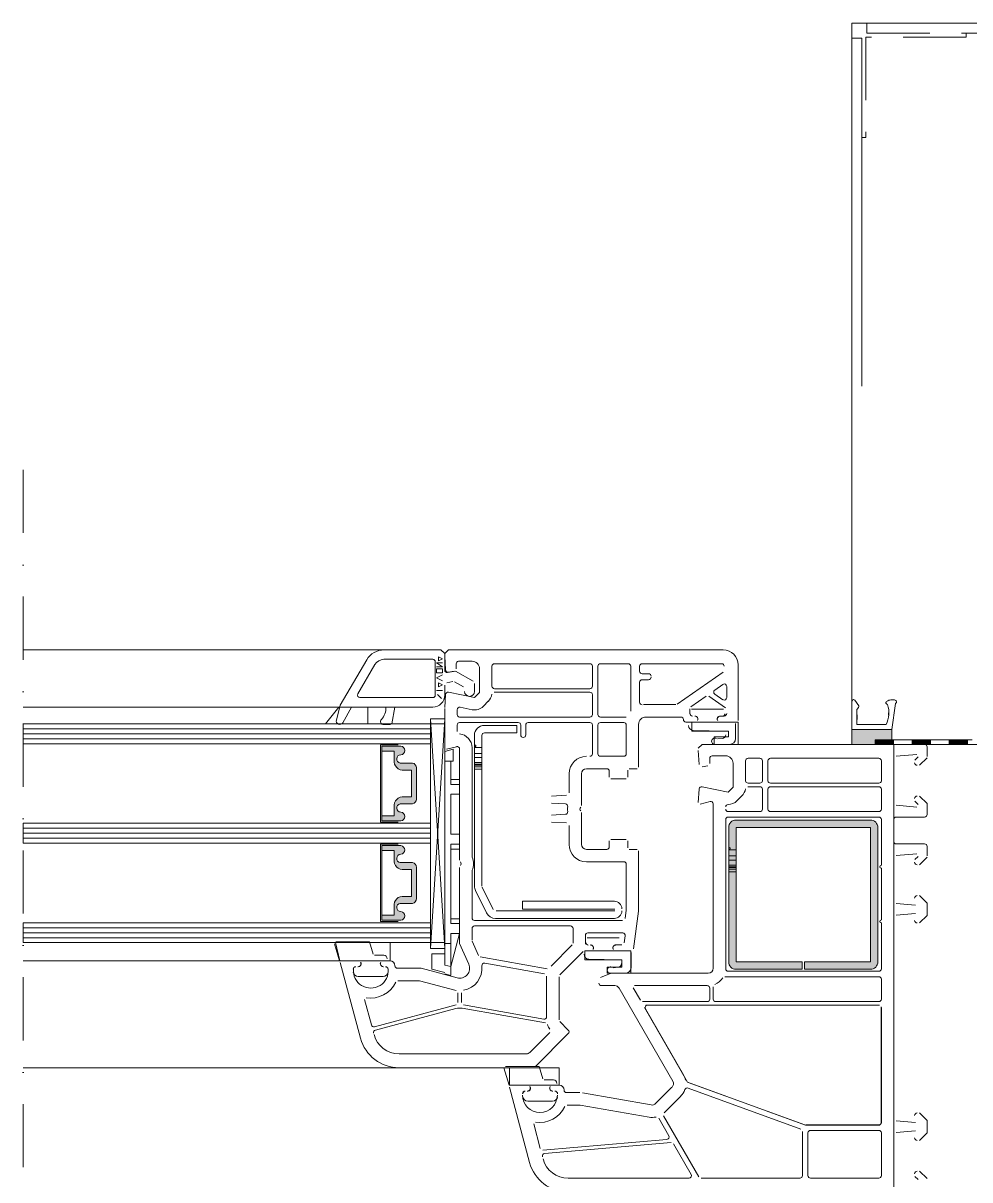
# Model space of a CAD drawing. Header units: millimetres. Extents: x 3821 to 11066, y 2483 to 4339.
# Drawn here: x 9622.9 to 9813.3, y 2650.7 to 2883.2 of the extents above; entities that cross this region are included whole.
import ezdxf

# ---------------------------------------------------------------- set-up
doc = ezdxf.new("R2010")
doc.units = ezdxf.units.MM
doc.linetypes.add('IMPORT-DASHDOT _2_', pattern=[25.4, 12.7, -6.35, 0, -6.35])
doc.linetypes.add('IMPORT-DASHED', pattern=[19.05, 12.7, -6.35])
for name, color, linetype, lineweight in [('202030346_dwg', 8, 'Continuous', 18), ('A-DETL', 90, 'Continuous', 18), ('A-DETL-GENF', 92, 'Continuous', 18), ('A-DETL-THIN', 151, 'Continuous', 18), ('PROFIL_PLAST', 2, 'Continuous', 18), ('TESNENI', 3, 'Continuous', 18)]:
    doc.layers.add(name, color=color, linetype=linetype, lineweight=lineweight)

# ---------------------------------------------------------------- blocks, each defined once
blk = doc.blocks.new('202030346_dwg_A$C07166E81-2087296-Okno _ Ostění')
at = {"layer": 'TESNENI'}
blk.add_hatch(color=256, dxfattribs=at).paths.add_polyline_path([(6, 0), (9, 0), (9, 8), (6, 8)])
at = {"layer": 'PROFIL_PLAST'}
for p, q in [((0, 0.34), (0, 0.3)), ((1.23, 1.37), (0.13, 0.59)), ((1.92, 1.07), (1.6, 1.35)), ((6, 0), (6.2, 0))]:
    blk.add_line(p, q, dxfattribs=at)
at = {"layer": 'PROFIL_PLAST', "flags": 128}
for points in [[(0.98, 7.19), (0.93, 7.05), (0.86, 6.94), (0.78, 6.86), (0.68, 6.83), (0.59, 6.83), (0.49, 6.88), (0.39, 6.96), (0.3, 7.08), (0.22, 7.23), (0.14, 7.4), (0.09, 7.6), (0.05, 7.8), (0.03, 8.01), (0.02, 8.21), (0.04, 8.41), (0.07, 8.58), (0.13, 8.73), (0.19, 8.85), (0.27, 8.93), (0.36, 8.98), (0.46, 8.98), (0.56, 8.95), (0.66, 8.87), (0.75, 8.76), (6, 8), (6, 0), (0.3, 0)], [(2.61, 7.43), (2.66, 7.33), (2.71, 7.43)], [(2.91, 7.42), (2.86, 7.32), (2.81, 7.43)], [(3, 7.42), (3.05, 7.31), (3.1, 7.41)], [(5, 6.87), (5, 1), (2.11, 1)], [(3.16, 1), (3.11, 1.1), (3.06, 1)], [(3.26, 1), (3.31, 1.1), (3.36, 1)], [(3.56, 1), (3.51, 1.1), (3.46, 1)], [(3.66, 1), (3.71, 1.1), (3.76, 1)], [(3.96, 1), (3.91, 1.1), (3.86, 1)]]:
    blk.add_lwpolyline(points, dxfattribs=at)
at = {"layer": 'PROFIL_PLAST'}
for centre, radius, start, end in [((2.59, 1.94), 5.49, 63.9329, 106.9746), ((0.3, 0.34), 0.3, 125.1572, 180), ((0.3, 0.3), 0.3, 180, 270), ((1.4, 1.12), 0.3, 49.2443, 125.1572), ((2.11, 1.3), 0.3, 229.2443, 270)]:
    blk.add_arc(centre, radius, start, end, dxfattribs=at)
at = {"layer": 'TESNENI', "flags": 128}
blk.add_lwpolyline([(6, 8), (8.99, 8), (8.99, 0), (6, 0)], dxfattribs=at)

msp = doc.modelspace()

# ---------------------------------------------------------------- hatches: boundary and pattern name
at = {"layer": 'A-DETL-GENF'}
for color, points in [(3, [(9698.87, 2722.86), (9699.28, 2722.99), (9699.58, 2723.31), (9699.69, 2723.73), (9699.58, 2724.15), (9699.28, 2724.46), (9698.31, 2724.83), (9698.1, 2725.18), (9698.08, 2725.59), (9698.25, 2725.95), (9698.58, 2726.2), (9698.77, 2726.25), (9701.22, 2726.25), (9701.64, 2726.43), (9701.93, 2726.78), (9702.03, 2727.22), (9702, 2733.72), (9701.8, 2734.13), (9701.44, 2734.4), (9701.22, 2734.47), (9698.58, 2734.52), (9698.25, 2734.76), (9698.08, 2735.13), (9698.1, 2735.54), (9698.31, 2735.89), (9698.67, 2736.09), (9698.87, 2736.12), (9699.28, 2736.25), (9699.58, 2736.57), (9699.69, 2736.99), (9699.58, 2737.41), (9699.28, 2737.72), (9698.87, 2737.86), (9695.08, 2737.86), (9695.08, 2736.86), (9697.58, 2736.86), (9697.57, 2734.64), (9697.65, 2734.24), (9697.82, 2733.88), (9698.07, 2733.56), (9698.38, 2733.31), (9698.75, 2733.14), (9699.15, 2733.05), (9701.03, 2733.07), (9701.03, 2727.65), (9699.15, 2727.66), (9698.75, 2727.58), (9698.38, 2727.41), (9698.07, 2727.16), (9697.82, 2726.84), (9697.62, 2726.32), (9697.57, 2726.08), (9697.58, 2725.68), (9697.58, 2723.86), (9695.08, 2723.86), (9695.08, 2722.86), (9695.22, 2722.86)]), (7, [(9793.31, 2693.01), (9793.69, 2693.06), (9794.06, 2693.21), (9794.37, 2693.45), (9794.61, 2693.76), (9794.76, 2694.12), (9794.81, 2694.51), (9794.76, 2721.9), (9794.61, 2722.26), (9794.37, 2722.57), (9794.06, 2722.81), (9793.69, 2722.96), (9793.31, 2723.01), (9765.92, 2722.96), (9765.56, 2722.81), (9765.25, 2722.57), (9765.01, 2722.26), (9764.86, 2721.9), (9764.81, 2721.51), (9764.86, 2694.12), (9765.01, 2693.76), (9765.25, 2693.45), (9765.56, 2693.21), (9765.92, 2693.06), (9766.31, 2693.01), (9779.56, 2693.01), (9779.56, 2694.51), (9766.31, 2694.51), (9766.31, 2721.51), (9793.31, 2721.51), (9793.31, 2694.51), (9780.06, 2694.51), (9780.06, 2693.01), (9789.9, 2693.01)]), (3, [(9698.87, 2702.86), (9699.28, 2702.99), (9699.58, 2703.31), (9699.69, 2703.73), (9699.58, 2704.15), (9699.28, 2704.46), (9698.31, 2704.83), (9698.1, 2705.18), (9698.08, 2705.59), (9698.25, 2705.95), (9698.58, 2706.2), (9698.77, 2706.25), (9701.22, 2706.25), (9701.64, 2706.43), (9701.93, 2706.78), (9702.03, 2707.22), (9702, 2713.72), (9701.8, 2714.13), (9701.44, 2714.4), (9701.22, 2714.47), (9698.58, 2714.52), (9698.25, 2714.76), (9698.08, 2715.13), (9698.1, 2715.54), (9698.31, 2715.89), (9698.67, 2716.09), (9698.87, 2716.12), (9699.28, 2716.25), (9699.58, 2716.57), (9699.69, 2716.99), (9699.58, 2717.41), (9699.28, 2717.72), (9698.87, 2717.86), (9695.08, 2717.86), (9695.08, 2716.86), (9697.58, 2716.86), (9697.57, 2714.64), (9697.65, 2714.24), (9697.82, 2713.88), (9698.07, 2713.56), (9698.38, 2713.31), (9698.75, 2713.14), (9699.15, 2713.05), (9701.03, 2713.07), (9701.03, 2707.65), (9699.15, 2707.66), (9698.75, 2707.58), (9698.38, 2707.41), (9698.07, 2707.16), (9697.82, 2706.84), (9697.65, 2706.48), (9697.57, 2706.08), (9697.58, 2705.68), (9697.58, 2703.86), (9695.08, 2703.86), (9695.08, 2702.86)])]:
    msp.add_hatch(color=color, dxfattribs=at).paths.add_polyline_path(points)

# ---------------------------------------------------------------- linework, layer by layer
at = {"layer": 'A-DETL'}
for p, q in [((10183.71, 2883.22), (9789.59, 2883.22)), ((9789.59, 2883.22), (9789.59, 2738.22)), ((9789.59, 2746.92), (9789.59, 2883.22)), ((9789.59, 2883.22), (10183.71, 2883.22)), ((9812.59, 2881.22), (9862.59, 2881.22)), ((9791.59, 2880.22), (9791.59, 2810.22)), ((9695.5, 2757.22), (9622.94, 2757.22)), ((9706.96, 2757.22), (9695.5, 2757.22)), ((9706.96, 2757.22), (9695.5, 2757.22)), ((9706.46, 2755.02), (9706.46, 2755.82)), ((9706.46, 2755.82), (9707.24, 2755.42)), ((9707.71, 2756.47), (9706.96, 2757.22)), ((9707.71, 2756.47), (9706.96, 2757.22)), ((9708.46, 2757.22), (9707.71, 2756.47)), ((9708.46, 2757.22), (9707.71, 2756.47)), ((9707.71, 2753.17), (9707.71, 2756.47)), ((9707.71, 2753.17), (9707.71, 2756.47)), ((9707.71, 2755.97), (9707.89, 2753.18)), ((9707.71, 2755.97), (9707.89, 2753.18)), ((9763.71, 2757.22), (9708.46, 2757.22)), ((9763.71, 2757.22), (9708.46, 2757.22)), ((9692.05, 2755.23), (9686.72, 2746.12)), ((9692.05, 2755.23), (9686.72, 2746.12)), ((9693.69, 2754.28), (9690.24, 2748.37)), ((9705.31, 2755.32), (9695.5, 2755.32)), ((9705.81, 2748.13), (9705.81, 2754.82)), ((9707.24, 2753.82), (9706.07, 2754.62)), ((9706.07, 2754.62), (9707.24, 2754.62)), ((9706.07, 2753.82), (9707.24, 2753.82)), ((9707.24, 2753.43), (9706.07, 2753.43)), ((9706.07, 2753.43), (9706.07, 2752.63)), ((9707.24, 2755.42), (9706.46, 2755.02)), ((9707.24, 2752.63), (9707.24, 2753.43)), ((9710.01, 2753.41), (9710.01, 2754.42)), ((9710.01, 2753.41), (9710.01, 2754.42)), ((9710.51, 2754.92), (9713.21, 2754.92)), ((9710.51, 2754.92), (9713.21, 2754.92)), ((9714.71, 2753.42), (9714.71, 2748.64)), ((9714.71, 2753.42), (9714.71, 2748.64)), ((9717.21, 2753.92), (9717.21, 2749.92)), ((9736.91, 2754.42), (9717.71, 2754.42)), ((9737.41, 2749.92), (9737.41, 2753.92)), ((9738.51, 2753.92), (9738.51, 2744.22)), ((9744.61, 2754.42), (9739.01, 2754.42)), ((9745.11, 2744.92), (9745.11, 2753.92)), ((9746.91, 2753.92), (9746.91, 2752.92)), ((9763.41, 2754.42), (9747.41, 2754.42)), ((9766.71, 2743.02), (9766.71, 2754.22)), ((9766.71, 2743.02), (9766.71, 2754.22)), ((9706.07, 2752.63), (9707.24, 2752.63)), ((9706.07, 2751.6), (9707.24, 2752.22)), ((9707.24, 2750.99), (9706.07, 2751.6)), ((9709.91, 2752.97), (9708.29, 2752.68)), ((9709.91, 2752.97), (9708.29, 2752.68)), ((9708.48, 2752.72), (9709.59, 2752.92)), ((9708.48, 2752.72), (9709.59, 2752.92)), ((9713.46, 2750.92), (9709.91, 2752.97)), ((9713.46, 2750.92), (9709.91, 2752.97)), ((9747.41, 2752.42), (9748.71, 2752.42)), ((9748.71, 2751.22), (9747.41, 2751.22)), ((9754.46, 2746.31), (9763.69, 2752.77)), ((9707.24, 2749.03), (9706.07, 2749.03)), ((9707.24, 2750.22), (9706.46, 2750.62)), ((9706.46, 2749.82), (9706.46, 2750.62)), ((9706.46, 2749.82), (9707.24, 2750.22)), ((9707.71, 2748.12), (9707.71, 2750.13)), ((9707.71, 2748.12), (9707.71, 2750.13)), ((9708.12, 2750.62), (9709.36, 2750.84)), ((9708.12, 2750.62), (9709.36, 2750.84)), ((9713.71, 2747.64), (9708.49, 2748.71)), ((9713.71, 2747.64), (9708.49, 2748.71)), ((9709.7, 2750.78), (9711.46, 2749.76)), ((9709.7, 2750.78), (9711.46, 2749.76)), ((9713.71, 2748.87), (9713.71, 2750.48)), ((9713.71, 2748.87), (9713.71, 2750.48)), ((9714.71, 2748.64), (9713.71, 2747.64)), ((9714.71, 2748.64), (9713.71, 2747.64)), ((9736.91, 2748.72), (9717.68, 2748.72)), ((9717.71, 2749.42), (9736.91, 2749.42)), ((9746.91, 2750.72), (9746.91, 2746.7)), ((9763.62, 2750.28), (9762.01, 2749.15)), ((9763.62, 2750.28), (9762.01, 2749.15)), ((9764.41, 2747.62), (9764.41, 2749.87)), ((9764.41, 2747.62), (9764.41, 2749.87)), ((9690.67, 2747.62), (9705.31, 2747.62)), ((9707.05, 2747.44), (9706.26, 2748.23)), ((9707.89, 2748.25), (9707.71, 2745.62)), ((9707.89, 2748.25), (9707.71, 2745.62)), ((9716.48, 2746.88), (9715.48, 2745.88)), ((9737.41, 2744.22), (9737.41, 2748.22)), ((9757.22, 2745.8), (9760.27, 2747.93)), ((9757.22, 2745.8), (9760.27, 2747.93)), ((9760.84, 2747.93), (9764.19, 2745.59)), ((9760.84, 2747.93), (9764.19, 2745.59)), ((9762.01, 2748.33), (9763.62, 2747.21)), ((9762.01, 2748.33), (9763.62, 2747.21)), ((9686.62, 2745.72), (9622.94, 2745.72)), ((9686.39, 2745.72), (9683.74, 2742.36)), ((9686.72, 2746.12), (9685.92, 2743.12)), ((9692.25, 2745.72), (9686.39, 2745.72)), ((9687.01, 2745.72), (9705.31, 2745.72)), ((9688.95, 2745.72), (9687.01, 2745.72)), ((9687.01, 2745.72), (9705.31, 2745.72)), ((9687.23, 2742.58), (9689, 2745.72)), ((9692.25, 2742.36), (9692.25, 2745.72)), ((9697.7, 2745.72), (9695.9, 2745.72)), ((9697.11, 2742.36), (9697.7, 2745.72)), ((9707.71, 2745.43), (9707.71, 2737.52)), ((9707.71, 2745.43), (9707.71, 2737.52)), ((9710.21, 2745.19), (9710.21, 2744.22)), ((9713.21, 2745.19), (9710.81, 2745.68)), ((9747.71, 2746.22), (9754.17, 2746.22)), ((9757.01, 2744.42), (9757.01, 2745.39)), ((9757.01, 2744.42), (9757.01, 2745.39)), ((9763.79, 2745.31), (9757.35, 2745.31)), ((9622.94, 2738.36), (9622.94, 2742.36)), ((9622.94, 2742.36), (9704.82, 2742.36)), ((9704.82, 2742.36), (9622.94, 2742.36)), ((9683.74, 2742.36), (9692.25, 2742.36)), ((9695.42, 2742.22), (9696.83, 2742.22)), ((9704.82, 2743.33), (9707.71, 2743.33)), ((9707.71, 2743.33), (9704.82, 2697.17)), ((9704.82, 2697.17), (9704.82, 2743.33)), ((9704.82, 2743.33), (9707.71, 2697.17)), ((9707.71, 2742.36), (9704.82, 2742.36)), ((9704.82, 2742.36), (9704.82, 2698.36)), ((9704.82, 2742.36), (9704.82, 2738.36)), ((9704.82, 2742.36), (9704.82, 2698.36)), ((9707.71, 2697.17), (9707.71, 2743.33)), ((9707.71, 2743.33), (9707.71, 2697.17)), ((9707.71, 2698.36), (9707.71, 2742.36)), ((9710.21, 2742.12), (9710.21, 2740.82)), ((9710.71, 2743.72), (9736.91, 2743.72)), ((9722.51, 2742.62), (9710.71, 2742.62)), ((9722.19, 2742.04), (9715.69, 2742.04)), ((9722.19, 2740.54), (9722.19, 2742.04)), ((9723.01, 2740.12), (9723.01, 2742.12)), ((9724.01, 2742.12), (9724.01, 2740.12)), ((9736.91, 2742.62), (9724.51, 2742.62)), ((9737.41, 2742.12), (9737.41, 2736.32)), ((9738.51, 2742.12), (9738.51, 2736.32)), ((9739.01, 2743.72), (9744.18, 2743.72)), ((9743.71, 2742.62), (9739.01, 2742.62)), ((9744.21, 2736.32), (9744.21, 2742.12)), ((9746.71, 2733.62), (9746.71, 2742.22)), ((9746.71, 2733.62), (9746.71, 2742.22)), ((9748.21, 2743.72), (9755.21, 2743.72)), ((9748.21, 2743.72), (9755.21, 2743.72)), ((9756.21, 2742.72), (9758.35, 2742.72)), ((9756.21, 2742.72), (9758.35, 2742.72)), ((9758.37, 2742.69), (9756.91, 2742.69)), ((9757.4, 2740.89), (9757.4, 2742.72)), ((9757.4, 2742.72), (9766.71, 2742.72)), ((9762.76, 2742.72), (9766.41, 2742.72)), ((9762.76, 2742.72), (9766.41, 2742.72)), ((9765.91, 2742.69), (9762.78, 2742.69)), ((9763.91, 2743.92), (9763.11, 2743.92)), ((9763.91, 2743.92), (9763.11, 2743.92)), ((9766.21, 2739.41), (9766.21, 2742.39)), ((9766.71, 2742.72), (9766.71, 2738.22)), ((9622.94, 2741.36), (9704.82, 2741.36)), ((9622.94, 2740.36), (9704.82, 2740.36)), ((9622.94, 2739.36), (9704.82, 2739.36)), ((9713.69, 2740.04), (9713.69, 2709.72)), ((9715.19, 2709.72), (9715.19, 2740.04)), ((9715.69, 2740.54), (9722.19, 2740.54)), ((9764.78, 2740.89), (9757.4, 2740.89)), ((9757.68, 2741.03), (9764.16, 2740.89)), ((9761.88, 2738.22), (9761.88, 2739.73)), ((9761.88, 2739.73), (9764.78, 2739.73)), ((9763.53, 2739.41), (9762.57, 2739.32)), ((9764.78, 2739.73), (9764.78, 2740.89)), ((9704.82, 2738.36), (9622.94, 2738.36)), ((9622.94, 2738.36), (9704.82, 2738.36)), ((9698.37, 2738.13), (9694.82, 2738.13)), ((9694.82, 2738.13), (9694.82, 2722.59)), ((9698.87, 2737.86), (9695.08, 2737.86)), ((9695.08, 2737.86), (9695.08, 2722.86)), ((9704.82, 2738.36), (9704.82, 2722.36)), ((9707.71, 2736.82), (9709.41, 2737.28)), ((9708.08, 2737.23), (9710.08, 2737.76)), ((9708.08, 2737.23), (9710.08, 2737.76)), ((9709.41, 2737.28), (9709.41, 2734.88)), ((9710.71, 2737.28), (9710.71, 2714.93)), ((9710.71, 2737.28), (9710.71, 2714.93)), ((9713.21, 2737.54), (9713.21, 2715.52)), ((9713.84, 2737.59), (9715.19, 2737.59)), ((9759.46, 2738.22), (9758.71, 2737.47)), ((9804.21, 2738.22), (9759.46, 2738.22)), ((9766.71, 2738.22), (9761.88, 2738.22)), ((9761.92, 2738.21), (9765.01, 2738.21)), ((9789.59, 2738.22), (9814.71, 2738.22)), ((9794.25, 2738.22), (9794.25, 2739.14)), ((9794.25, 2739.14), (9813.78, 2739.14)), ((9797.97, 2739.03), (9794.25, 2739.03)), ((9797.97, 2738.91), (9794.25, 2738.91)), ((9797.97, 2738.8), (9794.25, 2738.8)), ((9797.97, 2738.68), (9794.25, 2738.68)), ((9797.97, 2738.56), (9794.25, 2738.56)), ((9797.97, 2738.45), (9794.25, 2738.45)), ((9797.97, 2738.33), (9794.25, 2738.33)), ((9814.71, 2738.22), (9794.25, 2738.22)), ((9797.97, 2738.22), (9797.97, 2739.14)), ((9814.71, 2738.22), (9798.01, 2738.22)), ((9798.01, 2738.22), (9798.01, 2648.22)), ((9805.41, 2739.03), (9801.69, 2739.03)), ((9801.69, 2738.22), (9801.69, 2739.03)), ((9805.41, 2738.91), (9801.69, 2738.91)), ((9805.41, 2738.8), (9801.69, 2738.8)), ((9805.41, 2738.68), (9801.69, 2738.68)), ((9805.41, 2738.56), (9801.69, 2738.56)), ((9805.41, 2738.45), (9801.69, 2738.45)), ((9805.41, 2738.33), (9801.69, 2738.33)), ((9804.71, 2735.81), (9804.71, 2737.72)), ((9805.41, 2738.22), (9805.41, 2739.03)), ((9809.13, 2738.22), (9809.13, 2739.14)), ((9812.85, 2739.03), (9809.13, 2739.03)), ((9812.85, 2738.91), (9809.13, 2738.91)), ((9812.85, 2738.8), (9809.13, 2738.8)), ((9812.85, 2738.68), (9809.13, 2738.68)), ((9812.85, 2738.56), (9809.13, 2738.56)), ((9812.85, 2738.45), (9809.13, 2738.45)), ((9812.85, 2738.33), (9809.13, 2738.33)), ((9812.85, 2738.22), (9812.85, 2739.14)), ((9697.58, 2736.86), (9695.08, 2736.86)), ((9695.08, 2736.86), (9697.08, 2736.86)), ((9697.58, 2735.04), (9697.58, 2736.86)), ((9707.71, 2693.86), (9707.71, 2736.82)), ((9709.41, 2734.88), (9707.71, 2734.88)), ((9708.91, 2734.88), (9708.91, 2730.18)), ((9713.84, 2736.42), (9715.19, 2736.42)), ((9715.19, 2735.56), (9713.84, 2735.56)), ((9739.01, 2735.82), (9743.71, 2735.82)), ((9758.71, 2736.97), (9758.89, 2734.18)), ((9761.01, 2734.41), (9761.01, 2735.42)), ((9761.51, 2735.92), (9764.21, 2735.92)), ((9768.21, 2734.92), (9768.21, 2730.92)), ((9771.11, 2735.42), (9768.71, 2735.42)), ((9771.61, 2734.92), (9771.61, 2730.92)), ((9772.71, 2734.92), (9772.71, 2730.92)), ((9795.01, 2735.42), (9773.21, 2735.42)), ((9795.51, 2730.92), (9795.51, 2734.92)), ((9798.01, 2726.48), (9798.01, 2735.35)), ((9798.46, 2735.85), (9802.68, 2736.21)), ((9802.92, 2735.7), (9802.27, 2735.05)), ((9803.21, 2734.02), (9804.71, 2735.52)), ((9698.77, 2734.47), (9701.22, 2734.47)), ((9701.03, 2733.07), (9699.55, 2733.07)), ((9701.03, 2727.65), (9701.03, 2733.07)), ((9702.03, 2727.22), (9702.03, 2733.5)), ((9715.19, 2734.55), (9713.84, 2734.55)), ((9713.84, 2734.23), (9715.19, 2734.23)), ((9715.19, 2734.04), (9713.84, 2734.04)), ((9713.84, 2733.73), (9715.19, 2733.73)), ((9713.84, 2733.22), (9715.19, 2733.22)), ((9736.21, 2733.32), (9740.31, 2733.32)), ((9736.21, 2733.32), (9740.31, 2733.32)), ((9740.81, 2732.82), (9740.81, 2731.62)), ((9740.81, 2732.82), (9740.81, 2731.62)), ((9744.51, 2731.62), (9744.51, 2733.02)), ((9744.51, 2731.62), (9744.51, 2733.02)), ((9744.81, 2733.32), (9746.41, 2733.32)), ((9744.81, 2733.32), (9746.41, 2733.32)), ((9759.48, 2733.72), (9760.59, 2733.92)), ((9765.71, 2734.42), (9765.71, 2729.64)), ((9708.91, 2731.18), (9710.71, 2731.18)), ((9708.91, 2730.18), (9710.71, 2730.18)), ((9710.71, 2731.18), (9710.71, 2728.18)), ((9732.71, 2728.5), (9732.71, 2732.32)), ((9735.21, 2725.93), (9735.21, 2732.32)), ((9735.21, 2725.93), (9735.21, 2732.32)), ((9741.11, 2731.32), (9744.21, 2731.32)), ((9741.11, 2731.32), (9744.21, 2731.32)), ((9768.71, 2730.42), (9771.11, 2730.42)), ((9773.21, 2730.42), (9795.01, 2730.42)), ((9710.71, 2728.18), (9708.91, 2728.18)), ((9708.91, 2728.18), (9708.91, 2720.18)), ((9729.18, 2727.84), (9732.23, 2728)), ((9758.89, 2729.25), (9758.71, 2726.54)), ((9764.71, 2728.64), (9759.49, 2729.71)), ((9765.71, 2729.64), (9764.71, 2728.64)), ((9767.48, 2727.88), (9766.48, 2726.88)), ((9771.11, 2729.72), (9768.68, 2729.72)), ((9771.61, 2725.22), (9771.61, 2729.22)), ((9772.71, 2729.22), (9772.71, 2725.22)), ((9795.01, 2729.72), (9773.21, 2729.72)), ((9795.51, 2725.22), (9795.51, 2729.22)), ((9804.71, 2726.32), (9803.21, 2727.82)), ((9697.58, 2725.68), (9697.58, 2723.86)), ((9698.77, 2726.25), (9701.22, 2726.25)), ((9699.55, 2727.65), (9701.03, 2727.65)), ((9731.97, 2726.26), (9729.18, 2726.41)), ((9759.08, 2726.23), (9761.08, 2726.76)), ((9761.71, 2726.28), (9761.71, 2693.22)), ((9802.68, 2725.62), (9798.46, 2725.99)), ((9802.27, 2726.78), (9802.92, 2726.13)), ((9804.71, 2724.12), (9804.71, 2726.32)), ((9697.58, 2723.86), (9695.08, 2723.86)), ((9729.18, 2724.02), (9731.97, 2724.17)), ((9735.21, 2718.12), (9735.21, 2724.5)), ((9735.21, 2718.12), (9735.21, 2724.5)), ((9764.21, 2723.12), (9764.21, 2693.12)), ((9764.71, 2724.72), (9771.11, 2724.72)), ((9795.01, 2723.62), (9764.71, 2723.62)), ((9773.21, 2724.72), (9795.01, 2724.72)), ((9795.51, 2713.92), (9795.51, 2723.12)), ((9798.01, 2718.72), (9798.01, 2723.12)), ((9798.51, 2723.62), (9804.21, 2723.62)), ((9622.94, 2718.36), (9622.94, 2722.36)), ((9622.94, 2722.36), (9704.82, 2722.36)), ((9622.94, 2722.36), (9704.82, 2722.36)), ((9622.94, 2721.36), (9704.82, 2721.36)), ((9694.82, 2722.59), (9698.37, 2722.59)), ((9695.08, 2722.86), (9698.87, 2722.86)), ((9704.82, 2722.36), (9704.82, 2718.36)), ((9732.23, 2722.43), (9729.18, 2722.59)), ((9732.71, 2718.12), (9732.71, 2721.93)), ((9764.81, 2721.51), (9764.81, 2694.51)), ((9793.31, 2723.01), (9766.31, 2723.01)), ((9766.31, 2694.51), (9766.31, 2721.51)), ((9766.31, 2721.51), (9793.31, 2721.51)), ((9793.31, 2721.51), (9793.31, 2694.51)), ((9794.81, 2694.51), (9794.81, 2721.51)), ((9622.94, 2720.36), (9704.82, 2720.36)), ((9622.94, 2719.36), (9704.82, 2719.36)), ((9708.91, 2720.18), (9710.71, 2720.18)), ((9710.71, 2720.18), (9710.71, 2717.18)), ((9740.81, 2718.82), (9740.81, 2717.62)), ((9740.81, 2718.82), (9740.81, 2717.62)), ((9744.21, 2719.12), (9741.11, 2719.12)), ((9744.21, 2719.12), (9741.11, 2719.12)), ((9744.51, 2717.42), (9744.51, 2718.82)), ((9744.51, 2717.42), (9744.51, 2718.82)), ((9704.82, 2718.36), (9622.94, 2718.36)), ((9704.82, 2718.36), (9622.94, 2718.36)), ((9694.82, 2702.59), (9694.82, 2718.13)), ((9694.82, 2718.13), (9698.37, 2718.13)), ((9695.08, 2702.86), (9695.08, 2717.86)), ((9695.08, 2717.86), (9698.87, 2717.86)), ((9697.58, 2716.86), (9695.08, 2716.86)), ((9697.58, 2715.04), (9697.58, 2716.86)), ((9704.82, 2702.36), (9704.82, 2718.36)), ((9708.91, 2702.18), (9708.91, 2718.18)), ((9708.91, 2718.18), (9710.71, 2718.18)), ((9710.71, 2717.18), (9708.91, 2717.18)), ((9740.31, 2717.12), (9736.21, 2717.12)), ((9740.31, 2717.12), (9736.21, 2717.12)), ((9746.41, 2717.12), (9744.81, 2717.12)), ((9746.41, 2717.12), (9744.81, 2717.12)), ((9746.71, 2704.72), (9746.71, 2716.82)), ((9746.71, 2704.72), (9746.71, 2716.82)), ((9764.98, 2716.99), (9766.31, 2716.99)), ((9798.46, 2715.85), (9802.68, 2716.21)), ((9804.21, 2718.22), (9798.51, 2718.22)), ((9804.71, 2715.81), (9804.71, 2717.72)), ((9698.77, 2714.47), (9701.22, 2714.47)), ((9743.71, 2714.62), (9736.21, 2714.62)), ((9744.21, 2704.89), (9744.21, 2714.12)), ((9764.98, 2715.81), (9766.31, 2715.81)), ((9766.31, 2714.96), (9764.98, 2714.96)), ((9766.31, 2713.94), (9764.98, 2713.94)), ((9798.01, 2706.75), (9798.01, 2715.35)), ((9802.92, 2715.7), (9802.27, 2715.05)), ((9803.21, 2714.02), (9804.71, 2715.52)), ((9701.03, 2713.07), (9699.55, 2713.07)), ((9701.03, 2707.65), (9701.03, 2713.07)), ((9702.03, 2713.5), (9702.03, 2707.22)), ((9710.71, 2713.5), (9710.71, 2698.22)), ((9710.71, 2713.5), (9710.71, 2698.22)), ((9713.21, 2712.91), (9713.21, 2703.32)), ((9764.98, 2713.63), (9766.31, 2713.63)), ((9766.31, 2713.44), (9764.98, 2713.44)), ((9764.98, 2713.12), (9766.31, 2713.12)), ((9764.98, 2712.62), (9766.31, 2712.62)), ((9795.51, 2702.92), (9795.51, 2713.32)), ((9717.47, 2705.02), (9715.24, 2709.49)), ((9699.55, 2707.65), (9701.03, 2707.65)), ((9713.9, 2708.82), (9716.13, 2704.35)), ((9804.71, 2706.32), (9803.21, 2707.82)), ((9697.58, 2705.68), (9697.58, 2703.86)), ((9698.77, 2706.25), (9701.22, 2706.25)), ((9741.95, 2704.74), (9718.05, 2704.74)), ((9741.83, 2706.67), (9723.33, 2706.67)), ((9723.33, 2706.67), (9723.33, 2705.09)), ((9723.33, 2705.09), (9741.93, 2705.09)), ((9743.98, 2703.25), (9744.21, 2704.89)), ((9745.64, 2697.15), (9746.71, 2704.72)), ((9745.64, 2697.15), (9746.71, 2704.72)), ((9802.38, 2705.91), (9798.46, 2706.25)), ((9804.71, 2703.82), (9804.71, 2706.32)), ((9622.94, 2698.36), (9622.94, 2702.36)), ((9622.94, 2702.36), (9704.82, 2702.36)), ((9622.94, 2702.36), (9704.82, 2702.36)), ((9698.37, 2702.59), (9694.82, 2702.59)), ((9697.58, 2703.86), (9695.08, 2703.86)), ((9695.08, 2703.86), (9697.08, 2703.86)), ((9698.87, 2702.86), (9695.08, 2702.86)), ((9704.82, 2702.36), (9704.82, 2698.36)), ((9708.91, 2703.18), (9710.71, 2703.18)), ((9708.91, 2702.18), (9710.71, 2702.18)), ((9710.71, 2703.18), (9710.71, 2700.18)), ((9713.71, 2702.82), (9743.48, 2702.82)), ((9717.92, 2703.24), (9741.83, 2703.24)), ((9795.51, 2693.12), (9795.51, 2702.32)), ((9798.01, 2663.05), (9798.01, 2703.38)), ((9798.46, 2703.88), (9802.38, 2704.22)), ((9803.21, 2702.32), (9804.71, 2703.82)), ((9622.94, 2701.36), (9704.82, 2701.36)), ((9622.94, 2700.36), (9704.82, 2700.36)), ((9710.71, 2700.18), (9708.91, 2693.58)), ((9708.91, 2693.58), (9708.91, 2700.18)), ((9708.91, 2700.18), (9708.91, 2693.58)), ((9708.91, 2700.18), (9710.71, 2700.18)), ((9713.21, 2701.22), (9713.21, 2698.84)), ((9733.01, 2701.72), (9713.71, 2701.72)), ((9733.51, 2698.26), (9733.51, 2701.22)), ((9736.01, 2698.42), (9736.01, 2699.82)), ((9736.01, 2698.42), (9736.01, 2699.82)), ((9736.51, 2700.32), (9743.5, 2700.32)), ((9736.51, 2700.32), (9743.5, 2700.32)), ((9622.94, 2699.36), (9704.82, 2699.36)), ((9704.82, 2698.36), (9622.94, 2698.36)), ((9704.82, 2698.36), (9622.94, 2698.36)), ((9685.55, 2698.11), (9686.56, 2694.73)), ((9685.74, 2698.36), (9696.71, 2698.36)), ((9686.63, 2694.72), (9685.74, 2698.36)), ((9692.6, 2698.5), (9685.84, 2698.5)), ((9693.33, 2696.06), (9692.6, 2698.5)), ((9696.71, 2698.36), (9696.71, 2694.72)), ((9704.82, 2698.36), (9707.71, 2698.36)), ((9707.71, 2698.18), (9708.91, 2698.18)), ((9710.71, 2698.22), (9712.54, 2694.02)), ((9710.71, 2698.22), (9712.54, 2694.02)), ((9713.25, 2698.64), (9714.49, 2695.79)), ((9729.09, 2693.63), (9733.36, 2697.9)), ((9742.81, 2699.31), (9736.36, 2699.31)), ((9743.3, 2697.92), (9742.11, 2697.92)), ((9743.3, 2697.92), (9742.11, 2697.92)), ((9743.99, 2699.75), (9743.79, 2698.35)), ((9743.99, 2699.75), (9743.79, 2698.35)), ((9695.46, 2695.83), (9693.62, 2695.83)), ((9704.82, 2697.17), (9707.71, 2697.17)), ((9707.71, 2697.17), (9704.82, 2697.17)), ((9705.14, 2693.04), (9705.14, 2696.09)), ((9705.14, 2696.09), (9707.71, 2696.09)), ((9714.86, 2695.5), (9728.33, 2693.12)), ((9730.85, 2691.86), (9735.56, 2696.57)), ((9730.85, 2691.86), (9735.56, 2696.57)), ((9735.91, 2696.72), (9737.35, 2696.72)), ((9735.91, 2694.89), (9735.91, 2696.72)), ((9735.91, 2696.72), (9745.15, 2696.72)), ((9735.91, 2696.72), (9737.35, 2696.72)), ((9737.38, 2696.69), (9735.92, 2696.69)), ((9741.76, 2696.72), (9745.15, 2696.72)), ((9741.76, 2696.72), (9745.15, 2696.72)), ((9744.92, 2696.69), (9741.79, 2696.69)), ((9745.15, 2696.72), (9745.15, 2692.21)), ((9745.22, 2693.41), (9745.22, 2696.39)), ((9687.01, 2694.72), (9622.94, 2694.72)), ((9686.56, 2694.73), (9690.61, 2694.73)), ((9696.71, 2694.72), (9686.63, 2694.72)), ((9686.72, 2694.34), (9690.79, 2679.14)), ((9686.72, 2694.34), (9690.79, 2679.14)), ((9690.65, 2694.72), (9687.01, 2694.72)), ((9690.65, 2694.72), (9687.01, 2694.72)), ((9695.02, 2694.73), (9695.86, 2694.73)), ((9696.71, 2694.72), (9695.06, 2694.72)), ((9696.71, 2694.72), (9695.06, 2694.72)), ((9702.98, 2693.22), (9698.21, 2693.22)), ((9702.98, 2693.22), (9698.21, 2693.22)), ((9710.19, 2691.28), (9702.98, 2693.22)), ((9710.19, 2691.28), (9702.98, 2693.22)), ((9707.71, 2692.36), (9705.14, 2693.04)), ((9708.91, 2693.58), (9707.71, 2693.86)), ((9708.91, 2693.6), (9708.91, 2691.73)), ((9727.79, 2692.1), (9715.77, 2694.22)), ((9743.3, 2694.89), (9735.91, 2694.89)), ((9736.7, 2695.03), (9742.91, 2694.89)), ((9740.39, 2693.41), (9743.3, 2693.41)), ((9740.39, 2692.21), (9740.39, 2693.41)), ((9742.54, 2693.41), (9741.58, 2693.32)), ((9743.3, 2693.41), (9743.3, 2694.89)), ((9779.56, 2694.51), (9766.31, 2694.51)), ((9766.31, 2693.01), (9779.56, 2693.01)), ((9779.56, 2693.01), (9779.56, 2694.51)), ((9793.31, 2694.51), (9780.06, 2694.51)), ((9780.06, 2694.51), (9780.06, 2693.01)), ((9780.06, 2693.01), (9793.31, 2693.01)), ((9690.32, 2691.53), (9695.31, 2691.53)), ((9702.65, 2690.72), (9698.31, 2690.72)), ((9709.99, 2688.75), (9702.65, 2690.72)), ((9708.91, 2691.73), (9707.71, 2692.07)), ((9728.21, 2683.48), (9728.21, 2691.61)), ((9730.71, 2682.84), (9730.71, 2691.51)), ((9730.71, 2682.84), (9730.71, 2691.51)), ((9741.19, 2692.21), (9739.02, 2691.34)), ((9745.15, 2692.21), (9740.39, 2692.21)), ((9740.93, 2692.21), (9744.02, 2692.21)), ((9760.71, 2692.22), (9741.3, 2692.22)), ((9795.01, 2691.52), (9764.05, 2691.52)), ((9764.71, 2692.62), (9795.01, 2692.62)), ((9795.51, 2687.02), (9795.51, 2691.02)), ((9710.36, 2688.27), (9710.36, 2686.34)), ((9711.06, 2688.29), (9711.06, 2686.33)), ((9739.21, 2689.72), (9741.91, 2689.72)), ((9742.77, 2689.22), (9753.57, 2670.51)), ((9745.63, 2689.27), (9747.07, 2686.77)), ((9760.51, 2689.72), (9745.89, 2689.72)), ((9761.01, 2687.02), (9761.01, 2689.22)), ((9761.71, 2689.51), (9761.71, 2687.02)), ((9691.6, 2686.92), (9692.97, 2681.81)), ((9693.59, 2681.46), (9709.99, 2685.85)), ((9747.51, 2686.52), (9760.51, 2686.52)), ((9762.21, 2686.52), (9795.01, 2686.52)), ((9709.93, 2685.11), (9693.77, 2680.78)), ((9727.98, 2682.22), (9711.23, 2685.17)), ((9711.47, 2685.84), (9727.62, 2682.99)), ((9747.86, 2685.35), (9756.53, 2670.33)), ((9748.06, 2685.07), (9755.74, 2671.76)), ((9795.11, 2685.8), (9748.12, 2685.8)), ((9795.01, 2685.82), (9748.49, 2685.82)), ((9795.48, 2662.07), (9795.48, 2685.46)), ((9795.51, 2662.22), (9795.51, 2685.32)), ((9732.56, 2680.78), (9730.85, 2682.48)), ((9732.56, 2680.78), (9730.85, 2682.48)), ((9724.84, 2676.31), (9728.83, 2680.3)), ((9725.94, 2673.45), (9732.56, 2680.07)), ((9725.94, 2673.45), (9732.56, 2680.07)), ((9698.52, 2676.02), (9724.13, 2676.02)), ((9698.52, 2673.22), (9622.94, 2673.22)), ((9698.52, 2673.22), (9725.29, 2673.22)), ((9698.52, 2673.22), (9725.29, 2673.22)), ((9719.6, 2673.22), (9720.66, 2669.68)), ((9726.7, 2673.45), (9719.94, 2673.45)), ((9720.72, 2673.22), (9730.71, 2673.22)), ((9720.72, 2669.72), (9720.72, 2673.22)), ((9727.43, 2671.01), (9726.7, 2673.45)), ((9730.71, 2673.22), (9730.71, 2669.72)), ((9720.66, 2669.68), (9724.71, 2669.68)), ((9730.71, 2669.72), (9720.72, 2669.72)), ((9724.65, 2669.72), (9721.01, 2669.72)), ((9729.56, 2670.78), (9727.72, 2670.78)), ((9730.71, 2669.72), (9729.06, 2669.72)), ((9729.12, 2669.68), (9729.96, 2669.68)), ((9756.53, 2670.33), (9780.24, 2661.7)), ((9756.65, 2670.27), (9780.13, 2661.72)), ((9720.72, 2669.34), (9724.79, 2654.14)), ((9734.89, 2668.22), (9732.21, 2668.22)), ((9749.24, 2665.73), (9735.41, 2668.17)), ((9753.41, 2669.3), (9750.12, 2666.01)), ((9755.18, 2667.53), (9751.81, 2664.16)), ((9779.33, 2660.86), (9756.64, 2669.12)), ((9724.42, 2666.48), (9729.41, 2666.48)), ((9734.93, 2665.72), (9732.31, 2665.72)), ((9748.81, 2663.27), (9734.93, 2665.72)), ((9752.77, 2659.56), (9750.75, 2663.07)), ((9751.73, 2663.56), (9758.83, 2651.27)), ((9804.71, 2662.62), (9803.21, 2664.12)), ((9804.71, 2660.12), (9804.71, 2662.62)), ((9725.6, 2661.92), (9726.92, 2657)), ((9779.66, 2651.52), (9779.66, 2660.39)), ((9780.24, 2661.7), (9795.18, 2661.7)), ((9780.3, 2661.72), (9795.01, 2661.72)), ((9795.01, 2660.62), (9781.26, 2660.62)), ((9802.38, 2662.21), (9798.46, 2662.55)), ((9798.46, 2660.18), (9802.38, 2660.52)), ((9727.45, 2656.63), (9752.38, 2658.82)), ((9753.23, 2658.19), (9727.81, 2655.96)), ((9757.27, 2651.77), (9753.71, 2657.94)), ((9780.76, 2660.12), (9780.76, 2651.52)), ((9795.51, 2651.52), (9795.51, 2660.12)), ((9798.01, 2651.08), (9798.01, 2659.68)), ((9803.21, 2658.62), (9804.71, 2660.12)), ((9732.52, 2651.02), (9756.84, 2651.02)), ((9759.27, 2651.02), (9779.16, 2651.02)), ((9781.26, 2651.02), (9795.01, 2651.02)), ((9802.27, 2651.38), (9802.92, 2650.73)), ((9804.71, 2650.92), (9803.21, 2652.42))]:
    msp.add_line(p, q, dxfattribs=at)
at = {"layer": 'A-DETL', "linetype": 'IMPORT-DASHED'}
for p, q in [((9789.59, 2880.22), (9789.59, 2883.22)), ((9789.59, 2883.22), (9792.59, 2883.22)), ((9792.59, 2883.22), (9792.59, 2881.22)), ((9792.59, 2881.22), (9812.59, 2881.22)), ((9812.59, 2881.22), (9812.59, 2880.42)), ((9791.59, 2880.22), (9789.59, 2880.22)), ((9791.59, 2860.22), (9791.59, 2880.22)), ((9812.59, 2880.42), (9792.39, 2880.42)), ((9792.39, 2880.42), (9792.39, 2860.22)), ((9792.39, 2860.22), (9791.59, 2860.22))]:
    msp.add_line(p, q, dxfattribs=at)
at = {"layer": 'A-DETL', "linetype": 'IMPORT-DASHDOT _2_'}
msp.add_line((9622.94, 2653.22), (9622.94, 2794.13), dxfattribs=at)
at = {"layer": 'A-DETL'}
for centre, radius in [((9713.84, 2737.93), 0.157), ((9764.98, 2717.32), 0.158)]:
    msp.add_circle(centre, radius, dxfattribs=at)
for centre, radius, start, end in [((9695.5, 2753.22), 4, 90, 149.6895), ((9695.5, 2753.22), 4, 90, 149.6895), ((9763.71, 2754.22), 3, 0, 90), ((9763.71, 2754.22), 3, 0, 90), ((9695.5, 2753.22), 2.1, 90, 149.6895), ((9705.31, 2754.82), 0.5, 0, 90), ((9710.51, 2754.42), 0.5, 90, 180), ((9710.51, 2754.42), 0.5, 90, 180), ((9713.21, 2753.42), 1.5, 0, 90), ((9713.21, 2753.42), 1.5, 0, 90), ((9717.71, 2753.92), 0.5, 90, 180), ((9736.91, 2753.92), 0.5, 0, 90), ((9739.01, 2753.92), 0.5, 90, 180), ((9744.61, 2753.92), 0.5, 0, 90), ((9747.41, 2753.92), 0.5, 90, 180), ((9763.41, 2753.92), 0.5, 0, 90), ((9708.21, 2753.17), 0.5, 180, 280), ((9708.21, 2753.17), 0.5, 180, 280), ((9708.39, 2753.22), 0.5, 183.8, 280), ((9708.39, 2753.22), 0.5, 183.8, 280), ((9747.41, 2752.92), 0.5, 180, 270), ((9747.41, 2750.72), 0.5, 90, 180), ((9748.71, 2751.92), 0.5, 0, 90), ((9748.71, 2751.72), 0.5, 270, 0), ((9708.39, 2748.22), 0.5, 78.5, 176.2), ((9708.39, 2748.22), 0.5, 78.5, 176.2), ((9712.71, 2748.87), 1, 180, 0), ((9712.71, 2748.87), 1, 180, 0), ((9717.71, 2749.92), 0.5, 180, 270), ((9736.91, 2749.92), 0.5, 270, 0), ((9736.91, 2748.22), 0.5, 0, 90), ((9762.3, 2748.74), 0.5, 125, 235), ((9762.3, 2748.74), 0.5, 125, 235), ((9763.91, 2749.87), 0.5, 0, 125), ((9763.91, 2749.87), 0.5, 0, 125), ((9690.67, 2748.12), 0.5, 149.6895, 270), ((9705.31, 2748.12), 2.4, 270, 0), ((9705.31, 2748.12), 2.4, 270, 0), ((9705.31, 2748.12), 0.5, 270, 0), ((9714.71, 2748.64), 2.5, 315, 351.8011), ((9747.41, 2746.7), 0.5, 180, 274.3012), ((9763.91, 2747.62), 0.5, 235, 0), ((9763.91, 2747.62), 0.5, 235, 0), ((9692.45, 2745.58), 3.45, 317.1429, 2.321), ((9710.71, 2745.19), 0.5, 78.5, 180), ((9710.71, 2744.22), 0.5, 180, 270), ((9713.71, 2747.64), 2.5, 258.5, 315), ((9736.91, 2744.22), 0.5, 270, 0), ((9739.01, 2744.22), 0.5, 180, 270), ((9757.51, 2744.42), 0.5, 180, 270), ((9757.51, 2744.42), 0.5, 180, 270), ((9757.57, 2744.39), 0.5, 180, 270), ((9763.57, 2744.39), 0.5, 270, 0), ((9763.91, 2744.42), 0.5, 270, 0), ((9763.91, 2744.42), 0.5, 270, 0), ((9686.61, 2742.93), 0.715, 165, 330.5133), ((9695.42, 2742.82), 0.6, 137.1429, 270), ((9710.71, 2742.12), 0.5, 90, 180), ((9715.69, 2740.04), 2, 90, 180), ((9722.51, 2742.12), 0.5, 0, 90), ((9724.51, 2742.12), 0.5, 90, 180), ((9736.91, 2742.12), 0.5, 0, 90), ((9739.01, 2742.12), 0.5, 90, 180), ((9743.71, 2742.12), 0.5, 0, 90), ((9748.21, 2742.22), 1.5, 90, 180), ((9748.21, 2742.22), 1.5, 90, 180), ((9755.21, 2743.22), 0.5, 0, 90), ((9755.21, 2743.22), 0.5, 0, 90), ((9756.21, 2743.22), 0.5, 180, 270), ((9756.21, 2743.22), 0.5, 180, 270), ((9757.71, 2742.03), 1, 180, 268.7551), ((9758.01, 2743.32), 0.6, 330, 90), ((9758.01, 2743.32), 0.6, 330, 90), ((9758.02, 2743.29), 0.6, 330, 90), ((9763.11, 2743.32), 0.6, 90, 210), ((9763.11, 2743.32), 0.6, 90, 210), ((9763.12, 2743.29), 0.6, 90, 210), ((9710.41, 2737.54), 2.8, 0, 84.7841), ((9715.69, 2740.04), 0.5, 90, 180), ((9723.51, 2740.12), 0.5, 180, 270), ((9723.51, 2740.12), 0.5, 270, 0), ((9762.02, 2738.84), 0.639, 56.4969, 261.0884), ((9763.46, 2740.21), 0.8, 275.0405, 354.9888), ((9765.01, 2739.41), 1.2, 270, 0), ((9698.82, 2736.99), 0.872, 273.6636, 86.3364), ((9710.21, 2737.28), 0.5, 0, 105), ((9710.21, 2737.28), 0.5, 0, 105), ((9804.21, 2737.72), 0.5, 0, 90), ((9699.29, 2734.78), 1.73, 171.2425, 278.5697), ((9698.89, 2735.29), 0.83, 91.4248, 261.916), ((9736.21, 2732.32), 3.5, 90, 180), ((9736.91, 2736.32), 0.5, 270, 0), ((9739.01, 2736.32), 0.5, 180, 270), ((9743.71, 2736.32), 0.5, 270, 0), ((9761.51, 2735.42), 0.5, 90, 180), ((9764.21, 2734.42), 1.5, 0, 90), ((9768.71, 2734.92), 0.5, 90, 180), ((9771.11, 2734.92), 0.5, 0, 90), ((9773.21, 2734.92), 0.5, 90, 180), ((9795.01, 2734.92), 0.5, 0, 90), ((9701.04, 2733.5), 0.986, 0, 79.75), ((9736.21, 2732.32), 1, 90, 180), ((9736.21, 2732.32), 1, 90, 180), ((9740.31, 2732.82), 0.5, 0, 90), ((9740.31, 2732.82), 0.5, 0, 90), ((9802.71, 2734.52), 0.5, 180, 270), ((9768.71, 2730.92), 0.5, 180, 270), ((9771.11, 2730.92), 0.5, 270, 0), ((9773.21, 2730.92), 0.5, 180, 270), ((9795.01, 2730.92), 0.5, 270, 0), ((9759.39, 2729.22), 0.5, 78.5, 176.2), ((9765.71, 2729.64), 2.5, 315, 351.8011), ((9771.11, 2729.22), 0.5, 0, 90), ((9773.21, 2729.22), 0.5, 90, 180), ((9795.01, 2729.22), 0.5, 0, 90), ((9802.71, 2727.32), 0.5, 90, 180), ((9699.29, 2725.94), 1.73, 81.4303, 188.7575), ((9698.89, 2725.43), 0.83, 98.084, 268.5752), ((9701.04, 2727.22), 0.986, 280.25, 0), ((9731.95, 2725.76), 0.5, 351.4581, 87), ((9735.61, 2725.22), 3.2, 171.4581, 188.5419), ((9735.41, 2725.22), 0.5, 134.427, 225.573), ((9735.41, 2725.22), 0.5, 134.427, 225.573), ((9761.21, 2726.28), 0.5, 0, 105), ((9764.71, 2725.64), 0.5, 90, 180), ((9764.71, 2728.64), 2.5, 270, 315), ((9698.82, 2723.73), 0.872, 273.6636, 86.3364), ((9731.95, 2724.67), 0.5, 273, 8.5419), ((9764.71, 2725.22), 0.5, 180, 270), ((9764.71, 2723.12), 0.5, 90, 180), ((9771.11, 2725.22), 0.5, 270, 0), ((9773.21, 2725.22), 0.5, 180, 270), ((9795.01, 2725.22), 0.5, 270, 0), ((9795.01, 2723.12), 0.5, 0, 90), ((9798.51, 2723.12), 0.5, 90, 180), ((9804.21, 2724.12), 0.5, 270, 0), ((9766.31, 2721.51), 1.5, 90, 180), ((9793.31, 2721.51), 1.5, 0, 90), ((9798.51, 2718.72), 0.5, 180, 270), ((9698.89, 2715.29), 0.83, 91.4248, 261.916), ((9698.82, 2716.99), 0.872, 273.6636, 86.3364), ((9736.21, 2718.12), 3.5, 180, 270), ((9736.21, 2718.12), 1, 180, 270), ((9736.21, 2718.12), 1, 180, 270), ((9740.31, 2717.62), 0.5, 270, 0), ((9740.31, 2717.62), 0.5, 270, 0), ((9804.21, 2717.72), 0.5, 0, 90), ((9699.29, 2714.78), 1.73, 171.2425, 278.5697), ((9701.04, 2713.5), 0.986, 0, 79.75), ((9710.51, 2714.22), 0.5, 314.427, 45.573), ((9710.51, 2714.22), 0.5, 314.427, 45.573), ((9710.51, 2714.22), 3, 334.1581, 25.8419), ((9743.71, 2714.12), 0.5, 0, 90), ((9795.51, 2713.62), 0.3, 90, 270), ((9802.71, 2714.52), 0.5, 180, 270), ((9715.69, 2709.72), 2, 180, 206.5651), ((9699.29, 2705.94), 1.73, 81.4303, 188.7575), ((9701.04, 2707.22), 0.986, 280.25, 0), ((9802.71, 2707.32), 0.5, 90, 180), ((9698.89, 2705.43), 0.83, 98.084, 268.5752), ((9698.82, 2703.73), 0.872, 273.6636, 86.3364), ((9741.83, 2705.17), 1.5, 0, 90), ((9741.83, 2704.74), 1.5, 270, 0), ((9713.71, 2703.32), 0.5, 180, 270), ((9717.92, 2705.24), 2, 206.5651, 270), ((9795.51, 2702.62), 0.3, 90, 270), ((9802.71, 2702.82), 0.5, 180, 270), ((9713.71, 2701.22), 0.5, 90, 180), ((9733.01, 2701.22), 0.5, 0, 90), ((9736.51, 2699.82), 0.5, 90, 180), ((9736.51, 2699.82), 0.5, 90, 180), ((9743.5, 2699.82), 0.5, 352.0176, 90), ((9743.5, 2699.82), 0.5, 352.0176, 90), ((9736.51, 2698.42), 0.5, 180, 270), ((9736.51, 2698.42), 0.5, 180, 270), ((9736.59, 2698.39), 0.5, 180, 270), ((9737.01, 2697.32), 0.6, 330, 90), ((9737.01, 2697.32), 0.6, 330, 90), ((9737.04, 2697.29), 0.6, 330, 90), ((9742.11, 2697.32), 0.6, 90, 210), ((9742.11, 2697.32), 0.6, 90, 210), ((9742.14, 2697.29), 0.6, 90, 210), ((9695.46, 2695.13), 0.7, 0, 90), ((9736.72, 2696.03), 1, 180, 268.7551), ((9689.81, 2693.03), 0.5, 90, 180), ((9692.86, 2692.72), 3.5, 174.2608, 5.7392), ((9692.86, 2692.72), 3.5, 174.2608, 5.7392), ((9690.26, 2694.13), 0.6, 270, 30), ((9690.31, 2694.12), 0.6, 270, 30), ((9690.31, 2694.12), 0.6, 270, 30), ((9695.36, 2694.13), 0.6, 150, 270), ((9695.41, 2694.12), 0.6, 150, 270), ((9695.41, 2694.12), 0.6, 150, 270), ((9695.81, 2693.03), 0.5, 0, 90), ((9696.71, 2693.72), 1, 0, 90), ((9696.71, 2693.72), 1, 0, 90), ((9698.21, 2693.72), 0.5, 180, 270), ((9698.21, 2693.72), 0.5, 180, 270), ((9710.71, 2693.22), 2, 255, 23.5782), ((9710.71, 2693.22), 2, 255, 23.5782), ((9710.71, 2693.22), 4.5, 279.7878, 5.901), ((9715.68, 2693.73), 0.5, 80, 185.901), ((9741.03, 2692.84), 0.639, 62.9804, 260.6261), ((9742.47, 2694.21), 0.8, 275.0405, 354.9888), ((9744.02, 2693.41), 1.2, 270, 0), ((9760.71, 2693.22), 1, 270, 0), ((9764.71, 2693.12), 0.5, 180, 270), ((9766.31, 2694.51), 1.5, 180, 270), ((9793.31, 2694.51), 1.5, 270, 0), ((9795.01, 2693.12), 0.5, 270, 0), ((9690.32, 2692.53), 1, 184.5886, 270), ((9695.31, 2692.53), 1, 270, 355.4114), ((9760.71, 2693.22), 3.5, 292.0243, 326.633), ((9795.01, 2691.02), 0.5, 0, 90), ((9692.86, 2692.72), 5.5, 260.4408, 335.3757), ((9739.21, 2690.22), 0.5, 180, 270), ((9741.91, 2688.72), 1, 30, 90), ((9760.51, 2689.22), 0.5, 0, 90), ((9760.51, 2687.02), 0.5, 270, 0), ((9762.21, 2687.02), 0.5, 180, 270), ((9795.01, 2687.02), 0.5, 270, 0), ((9710.71, 2682.22), 3, 80, 105), ((9748.49, 2685.32), 0.5, 90, 210), ((9693.46, 2681.94), 0.5, 195, 285), ((9727.71, 2683.48), 0.5, 260, 0), ((9731.21, 2682.84), 3, 198.5301, 218.6717), ((9698.52, 2681.22), 8, 195, 270), ((9698.52, 2681.22), 8, 195, 270), ((9693.9, 2680.3), 0.5, 105, 195), ((9698.52, 2681.22), 5.2, 195, 270), ((9732.21, 2680.42), 0.5, 315, 45), ((9732.21, 2680.42), 0.5, 315, 45), ((9724.13, 2677.02), 1, 270, 315), ((9729.56, 2670.08), 0.7, 360, 90), ((9730.71, 2668.72), 1, 0, 90), ((9752.71, 2670.01), 1, 315, 30), ((9752.71, 2670.01), 3.5, 11.895, 30), ((9723.86, 2668.02), 0.5, 90, 180), ((9726.86, 2667.72), 3.5, 180, 0), ((9723.91, 2667.98), 0.5, 90, 180), ((9724.42, 2667.48), 1, 184.5886, 270), ((9724.31, 2669.12), 0.6, 270, 30), ((9724.36, 2669.08), 0.6, 270, 30), ((9729.41, 2669.12), 0.6, 150, 270), ((9729.46, 2669.08), 0.6, 150, 270), ((9729.41, 2667.48), 1, 270, 355.4114), ((9729.86, 2668.02), 0.5, 0, 90), ((9729.91, 2667.98), 0.5, 0, 90), ((9732.21, 2668.72), 0.5, 180, 270), ((9752.71, 2670.01), 3.5, 315, 340.1927), ((9756.47, 2668.65), 0.5, 70, 160.1927), ((9726.86, 2667.72), 5.5, 260.4408, 335.3757), ((9749.42, 2666.72), 1, 260, 315.1931), ((9749.42, 2666.72), 3.5, 260, 283.0107), ((9802.71, 2663.62), 0.5, 90, 180), ((9781.26, 2660.12), 0.5, 90, 180), ((9795.01, 2662.22), 0.5, 270, 0), ((9795.01, 2660.12), 0.5, 0, 90), ((9752.34, 2659.31), 0.5, 275, 30), ((9802.71, 2659.12), 0.5, 180, 270), ((9727.85, 2655.46), 0.5, 95, 195), ((9732.52, 2656.22), 8, 195, 270), ((9732.52, 2656.22), 5.2, 195, 270), ((9756.84, 2651.52), 0.5, 270, 30), ((9779.16, 2651.52), 0.5, 270, 0), ((9781.26, 2651.52), 0.5, 180, 270), ((9795.01, 2651.52), 0.5, 270, 0), ((9802.71, 2651.92), 0.5, 90, 180)]:
    msp.add_arc(centre, radius, start, end, dxfattribs=at)
at = {"layer": 'A-DETL-THIN'}
for p, q in [((9698.87, 2737.86), (9695.08, 2737.86)), ((9695.08, 2737.86), (9695.08, 2736.86)), ((9695.08, 2736.86), (9697.58, 2736.86)), ((9697.58, 2736.86), (9697.58, 2735.04)), ((9701.22, 2734.47), (9698.77, 2734.47)), ((9699.55, 2733.07), (9701.03, 2733.07)), ((9701.03, 2733.07), (9701.03, 2727.65)), ((9702.03, 2727.22), (9702.03, 2733.5)), ((9697.58, 2725.68), (9697.58, 2723.86)), ((9698.77, 2726.25), (9701.22, 2726.25)), ((9701.03, 2727.65), (9699.55, 2727.65)), ((9697.58, 2723.86), (9695.08, 2723.86)), ((9695.08, 2723.86), (9695.08, 2722.86)), ((9695.08, 2722.86), (9698.87, 2722.86)), ((9764.81, 2721.51), (9764.81, 2694.51)), ((9793.31, 2723.01), (9766.31, 2723.01)), ((9766.31, 2694.51), (9766.31, 2721.51)), ((9766.31, 2721.51), (9793.31, 2721.51)), ((9793.31, 2721.51), (9793.31, 2694.51)), ((9794.81, 2694.51), (9794.81, 2721.51)), ((9698.87, 2717.86), (9695.08, 2717.86)), ((9695.08, 2717.86), (9695.08, 2716.86)), ((9695.08, 2716.86), (9697.58, 2716.86)), ((9697.58, 2716.86), (9697.58, 2715.04)), ((9701.22, 2714.47), (9698.77, 2714.47)), ((9699.55, 2713.07), (9701.03, 2713.07)), ((9701.03, 2713.07), (9701.03, 2707.65)), ((9702.03, 2707.22), (9702.03, 2713.5)), ((9701.03, 2707.65), (9699.55, 2707.65)), ((9697.58, 2705.68), (9697.58, 2703.86)), ((9698.77, 2706.25), (9701.22, 2706.25)), ((9697.58, 2703.86), (9695.08, 2703.86)), ((9695.08, 2703.86), (9695.08, 2702.86)), ((9695.08, 2702.86), (9698.87, 2702.86)), ((9779.56, 2694.51), (9766.31, 2694.51)), ((9766.31, 2693.01), (9779.56, 2693.01)), ((9779.56, 2693.01), (9779.56, 2694.51)), ((9793.31, 2694.51), (9780.06, 2694.51)), ((9780.06, 2694.51), (9780.06, 2693.01)), ((9780.06, 2693.01), (9793.31, 2693.01))]:
    msp.add_line(p, q, dxfattribs=at)
for centre, radius, start, end in [((9698.82, 2736.99), 0.872, 273.6636, 86.3364), ((9699.29, 2734.78), 1.73, 171.2425, 278.5697), ((9698.89, 2735.29), 0.83, 91.4248, 261.916), ((9701.04, 2733.5), 0.986, 360, 79.75), ((9699.29, 2725.94), 1.73, 81.4303, 188.7575), ((9698.89, 2725.43), 0.83, 98.084, 268.5752), ((9701.04, 2727.22), 0.986, 280.25, 360), ((9698.82, 2723.73), 0.872, 273.6636, 86.3364), ((9766.31, 2721.51), 1.5, 90, 180), ((9793.31, 2721.51), 1.5, 360, 90), ((9698.89, 2715.29), 0.83, 91.4248, 261.916), ((9698.82, 2716.99), 0.872, 273.6636, 86.3364), ((9699.29, 2714.78), 1.73, 171.2425, 278.5697), ((9701.04, 2713.5), 0.986, 360, 79.75), ((9699.29, 2705.94), 1.73, 81.4303, 188.7575), ((9701.04, 2707.22), 0.986, 280.25, 360), ((9698.89, 2705.43), 0.83, 98.084, 268.5752), ((9698.82, 2703.73), 0.872, 273.6636, 86.3364), ((9766.31, 2694.51), 1.5, 180, 270), ((9793.31, 2694.51), 1.5, 270, 0)]:
    msp.add_arc(centre, radius, start, end, dxfattribs=at)

# ---------------------------------------------------------------- block references
at = {"layer": '202030346_dwg', "color": 2, "rotation": 270}
msp.add_blockref('202030346_dwg_A$C07166E81-2087296-Okno _ Ostění', (9789.59, 2747.22), dxfattribs=at)

doc.saveas('drawing.dxf')
